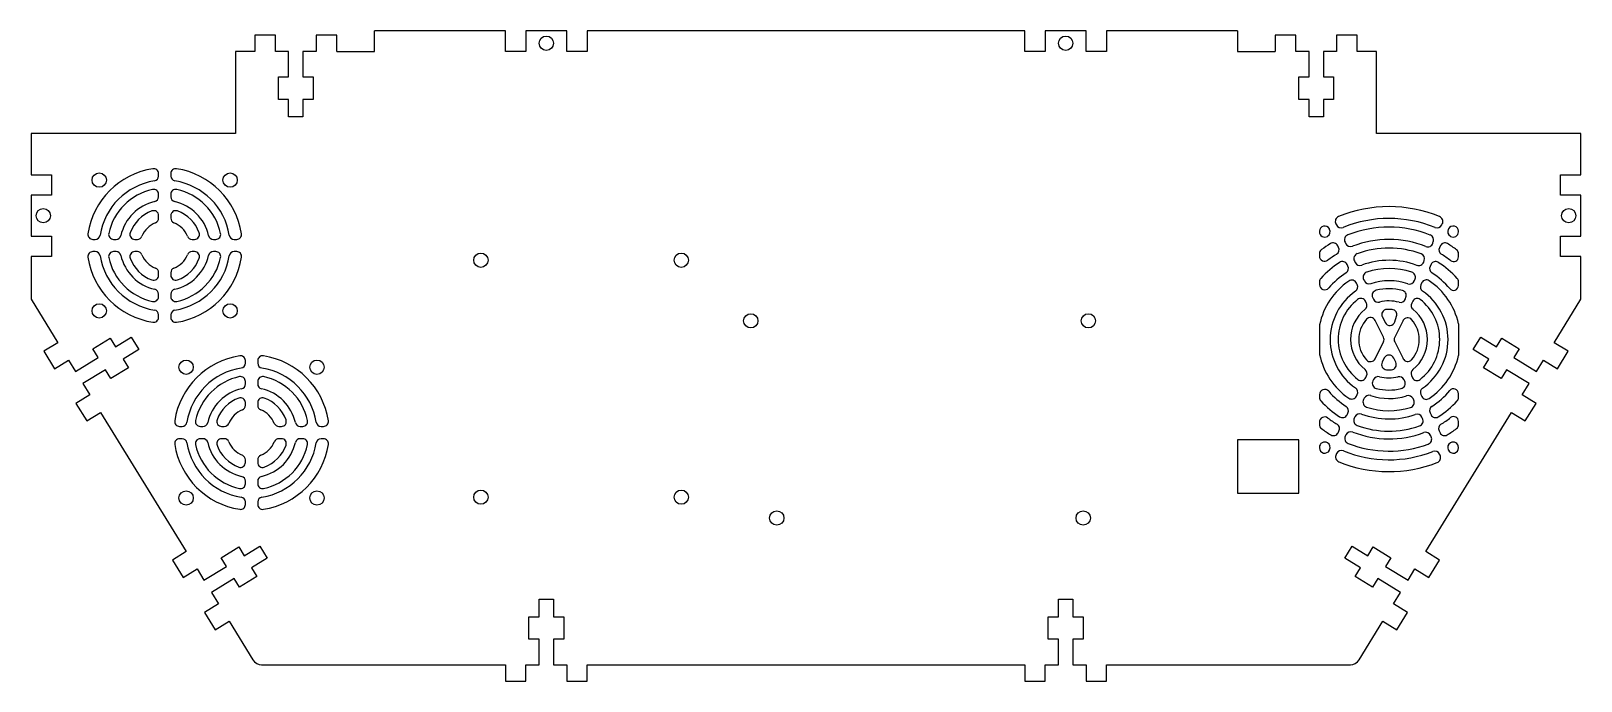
# Model space of a CAD drawing. Header units: millimetres. Extents: x -190 to 190, y -77 to 82.
import ezdxf

# ---------------------------------------------------------------- set-up
doc = ezdxf.new("R2010")
doc.units = ezdxf.units.MM

msp = doc.modelspace()

# ---------------------------------------------------------------- linework, layer by layer
at = {"color": 7, "linetype": 'Continuous', "lineweight": 25}
for p, q in [((-129.75, 81.1), (-134.75, 81.1)), ((-134.75, 81.1), (-134.75, 77.1)), ((-129.75, 77.1), (-129.75, 81.1)), ((-114.75, 81.1), (-119.75, 81.1)), ((-119.75, 81.1), (-119.75, 77.1)), ((-114.75, 77.1), (-114.75, 81.1)), ((-73.5, 82.1), (-105.5, 82.1)), ((-105.5, 77.1), (-105.5, 82.1)), ((-73.5, 77.1), (-73.5, 82.1)), ((-58.5, 82.1), (-68.5, 82.1)), ((-68.5, 82.1), (-68.5, 77.1)), ((-58.5, 77.1), (-58.5, 82.1)), ((53.5, 82.1), (-53.5, 82.1)), ((-53.5, 82.1), (-53.5, 77.1)), ((53.5, 77.1), (53.5, 82.1)), ((68.5, 82.1), (58.5, 82.1)), ((58.5, 82.1), (58.5, 77.1)), ((68.5, 77.1), (68.5, 82.1)), ((105.5, 82.1), (73.5, 82.1)), ((73.5, 82.1), (73.5, 77.1)), ((105.5, 82.1), (105.5, 77.1)), ((119.75, 81.1), (114.75, 81.1)), ((114.75, 81.1), (114.75, 77.1)), ((119.75, 77.1), (119.75, 81.1)), ((134.75, 81.1), (129.75, 81.1)), ((129.75, 81.1), (129.75, 77.1)), ((134.75, 77.1), (134.75, 81.1)), ((-134.75, 77.1), (-139.5, 77.1)), ((-139.5, 77.1), (-139.5, 57)), ((-126.5, 77.1), (-129.75, 77.1)), ((-126.5, 70.85), (-126.5, 77.1)), ((-119.75, 77.1), (-123, 77.1)), ((-123, 77.1), (-123, 70.85)), ((-114.75, 77.1), (-105.5, 77.1)), ((-68.5, 77.1), (-73.5, 77.1)), ((-53.5, 77.1), (-58.5, 77.1)), ((58.5, 77.1), (53.5, 77.1)), ((73.5, 77.1), (68.5, 77.1)), ((105.5, 77.1), (114.75, 77.1)), ((123, 77.1), (119.75, 77.1)), ((123, 70.85), (123, 77.1)), ((129.75, 77.1), (126.5, 77.1)), ((126.5, 77.1), (126.5, 70.85)), ((139.5, 77.1), (134.75, 77.1)), ((139.5, 57), (139.5, 77.1)), ((-129, 65.35), (-129, 70.85)), ((-129, 70.85), (-126.5, 70.85)), ((-123, 70.85), (-120.5, 70.85)), ((-120.5, 70.85), (-120.5, 65.35)), ((120.5, 65.35), (120.5, 70.85)), ((120.5, 70.85), (123, 70.85)), ((126.5, 70.85), (129, 70.85)), ((129, 70.85), (129, 65.35)), ((-126.5, 65.35), (-129, 65.35)), ((-126.5, 61.1), (-126.5, 65.35)), ((-120.5, 65.35), (-123, 65.35)), ((-123, 65.35), (-123, 61.1)), ((123, 65.35), (120.5, 65.35)), ((123, 61.1), (123, 65.35)), ((129, 65.35), (126.5, 65.35)), ((126.5, 65.35), (126.5, 61.1)), ((-123, 61.1), (-126.5, 61.1)), ((126.5, 61.1), (123, 61.1)), ((-139.5, 57), (-189.5, 57)), ((-189.5, 57), (-189.5, 46.89)), ((189.5, 57), (139.5, 57)), ((189.5, 46.89), (189.5, 57)), ((-189.5, 46.89), (-184.5, 46.89)), ((-184.5, 46.89), (-184.5, 41.89)), ((-158.31, 46.59), (-158.31, 47.2)), ((-155.31, 47.2), (-155.31, 46.59)), ((184.5, 41.89), (184.5, 46.89)), ((184.5, 46.89), (189.5, 46.89)), ((-184.5, 41.89), (-189.5, 41.89)), ((-189.5, 41.89), (-189.5, 31.89)), ((-158.31, 41.5), (-158.31, 42.12)), ((-155.31, 42.12), (-155.31, 41.5)), ((189.5, 41.89), (184.5, 41.89)), ((189.5, 31.89), (189.5, 41.89)), ((-158.31, 36.28), (-158.31, 36.92)), ((-155.31, 36.92), (-155.31, 36.28)), ((129.56, 34.91), (129.69, 34.64)), ((155.46, 34.66), (155.59, 34.94)), ((-189.5, 31.89), (-184.5, 31.89)), ((-184.5, 31.89), (-184.5, 26.89)), ((-174.4, 31.1), (-173.8, 31.1)), ((-169.32, 31.1), (-168.71, 31.1)), ((-164.13, 31.1), (-163.48, 31.1)), ((-150.13, 31.1), (-149.49, 31.1)), ((-144.91, 31.1), (-144.3, 31.1)), ((-139.82, 31.1), (-139.21, 31.1)), ((125.55, 33.07), (125.55, 32.94)), ((128.03, 33.54), (127.98, 33.64)), ((131.8, 30.41), (131.99, 30.03)), ((153.26, 30.15), (153.39, 30.56)), ((157.11, 33.64), (157.06, 33.54)), ((159.54, 32.94), (159.54, 33.07)), ((184.5, 26.89), (184.5, 31.89)), ((184.5, 31.89), (189.5, 31.89)), ((-184.5, 26.89), (-189.5, 26.89)), ((-189.5, 26.89), (-189.5, 16.44)), ((-173.8, 28.1), (-174.4, 28.1)), ((-168.71, 28.1), (-169.32, 28.1)), ((-163.48, 28.1), (-164.13, 28.1)), ((-149.49, 28.1), (-150.13, 28.1)), ((-144.3, 28.1), (-144.91, 28.1)), ((-139.21, 28.1), (-139.82, 28.1)), ((125.55, 27.56), (125.55, 27.02)), ((130.23, 29.14), (130.04, 29.53)), ((155.14, 29.58), (154.88, 29.05)), ((159.55, 26.85), (159.55, 27.59)), ((189.5, 26.89), (184.5, 26.89)), ((189.5, 16.44), (189.5, 26.89)), ((-158.31, 22.29), (-158.31, 22.93)), ((-155.31, 22.93), (-155.31, 22.29)), ((132.51, 24.56), (132.32, 24.94)), ((134.09, 25.82), (134.29, 25.43)), ((151.03, 25.54), (151.16, 25.94)), ((152.86, 24.99), (152.59, 24.46)), ((125.55, 20.69), (125.55, 20.04)), ((134.77, 20.03), (134.59, 20.4)), ((136.35, 21.28), (136.54, 20.91)), ((148.79, 21.03), (148.93, 21.43)), ((150.62, 20.51), (150.35, 19.98)), ((159.55, 19.82), (159.55, 20.72)), ((-189.5, 16.44), (-182.95, 5.8)), ((-158.31, 17.09), (-158.31, 17.71)), ((-155.31, 17.71), (-155.31, 17.09)), ((137.01, 15.55), (136.81, 15.94)), ((138.58, 16.81), (138.78, 16.42)), ((146.56, 16.55), (146.7, 16.95)), ((148.37, 15.99), (148.1, 15.45)), ((182.95, 5.8), (189.5, 16.44)), ((-158.31, 12.01), (-158.31, 12.62)), ((-155.31, 12.62), (-155.31, 12.01)), ((140.93, 12.1), (141.61, 10.73)), ((143.99, 10.92), (144.42, 12.27)), ((125.55, 9.92), (125.55, 3.21)), ((141.2, 7.14), (139.15, 11.25)), ((145.98, 11.2), (143.95, 7.14)), ((159.6, 2.93), (159.6, 10.2)), ((-182.95, 5.8), (-186.36, 3.7)), ((-174.4, 4.3), (-170.14, 6.92)), ((-173.09, 2.17), (-174.4, 4.3)), ((-170.14, 6.92), (-168.83, 4.79)), ((-168.83, 4.79), (-165, 7.15)), ((-163.17, 4.17), (-167, 1.81)), ((-165, 7.15), (-163.17, 4.17)), ((139.15, 1.88), (141.2, 5.99)), ((143.95, 5.99), (145.98, 1.92)), ((163.17, 4.17), (165, 7.15)), ((167, 1.81), (163.17, 4.17)), ((165, 7.15), (168.83, 4.79)), ((168.83, 4.79), (170.14, 6.92)), ((170.14, 6.92), (174.4, 4.3)), ((174.4, 4.3), (173.09, 2.17)), ((186.36, 3.7), (182.95, 5.8)), ((-186.36, 3.7), (-183.74, -0.56)), ((-183.74, -0.56), (-180.33, 1.54)), ((-180.33, 1.54), (-178.63, -1.23)), ((-178.63, -1.23), (-173.09, 2.17)), ((-167, 1.81), (-165.69, -0.32)), ((-137.07, 0.8), (-137.07, 1.41)), ((-134.07, 1.41), (-134.07, 0.8)), ((141.4, 2.07), (140.88, 1.03)), ((144.21, 1.01), (143.71, 2.05)), ((165.69, -0.32), (167, 1.81)), ((173.09, 2.17), (178.63, -1.23)), ((178.63, -1.23), (180.33, 1.54)), ((180.33, 1.54), (183.74, -0.56)), ((183.74, -0.56), (186.36, 3.7)), ((-171.26, -0.81), (-176.8, -4.21)), ((-169.95, -2.94), (-171.26, -0.81)), ((-165.69, -0.32), (-169.95, -2.94)), ((-137.07, -4.29), (-137.07, -3.68)), ((-134.07, -3.68), (-134.07, -4.29)), ((136.85, -2.73), (137.05, -2.34)), ((138.77, -3.2), (138.6, -3.54)), ((146.4, -3.59), (146.23, -3.25)), ((148.06, -2.25), (148.33, -2.78)), ((169.95, -2.94), (165.69, -0.32)), ((171.26, -0.81), (169.95, -2.94)), ((176.8, -4.21), (171.26, -0.81)), ((-175.1, -6.98), (-178.5, -9.08)), ((-176.8, -4.21), (-175.1, -6.98)), ((125.55, -6.91), (125.55, -7.56)), ((134.59, -7.27), (134.77, -6.9)), ((150.35, -6.85), (150.62, -7.38)), ((159.55, -7.59), (159.55, -6.69)), ((175.1, -6.98), (176.8, -4.21)), ((178.5, -9.08), (175.1, -6.98)), ((-178.5, -9.08), (-175.88, -13.34)), ((-175.88, -13.34), (-172.48, -11.24)), ((-172.48, -11.24), (-151.52, -45.31)), ((-137.07, -9.51), (-137.07, -8.87)), ((-134.07, -8.87), (-134.07, -9.51)), ((136.48, -7.78), (136.32, -8.11)), ((148.6, -8.23), (148.44, -7.89)), ((151.52, -45.31), (172.48, -11.24)), ((152.59, -11.34), (152.86, -11.87)), ((172.48, -11.24), (175.88, -13.34)), ((175.88, -13.34), (178.5, -9.08)), ((-153.17, -14.69), (-152.56, -14.69)), ((-148.08, -14.69), (-147.47, -14.69)), ((-142.89, -14.69), (-142.25, -14.69)), ((-128.9, -14.69), (-128.26, -14.69)), ((-123.68, -14.69), (-123.06, -14.69)), ((-118.59, -14.69), (-117.98, -14.69)), ((125.55, -13.66), (125.55, -14.2)), ((132.32, -11.82), (132.51, -11.43)), ((134.23, -12.31), (134.06, -12.65)), ((150.76, -12.77), (150.6, -12.43)), ((159.55, -14.23), (159.55, -13.49)), ((-152.56, -17.69), (-153.17, -17.69)), ((-147.47, -17.69), (-148.08, -17.69)), ((-142.25, -17.69), (-142.89, -17.69)), ((-128.26, -17.69), (-128.9, -17.69)), ((-123.06, -17.69), (-123.68, -17.69)), ((-117.98, -17.69), (-118.59, -17.69)), ((105.5, -18), (105.5, -31)), ((120.5, -18), (105.5, -18)), ((120.5, -31), (120.5, -18)), ((130.13, -16.22), (130.32, -15.84)), ((132.03, -16.71), (131.87, -17.04)), ((152.88, -17.2), (152.71, -16.86)), ((154.79, -15.74), (155.05, -16.27)), ((125.55, -19.81), (125.55, -19.94)), ((127.98, -20.51), (128.03, -20.42)), ((129.75, -21.29), (129.62, -21.54)), ((155.04, -21.74), (154.92, -21.49)), ((157.06, -20.42), (157.11, -20.51)), ((159.54, -19.94), (159.54, -19.81)), ((-137.07, -23.51), (-137.07, -22.86)), ((-134.07, -22.86), (-134.07, -23.51)), ((-137.07, -28.7), (-137.07, -28.09)), ((-134.07, -28.09), (-134.07, -28.7)), ((-137.07, -33.78), (-137.07, -33.17)), ((-134.07, -33.17), (-134.07, -33.78)), ((105.5, -31), (120.5, -31)), ((-151.52, -45.31), (-154.93, -47.41)), ((-142.97, -46.81), (-138.72, -44.19)), ((-138.72, -44.19), (-137.41, -46.32)), ((-137.41, -46.32), (-133.57, -43.96)), ((-133.57, -43.96), (-131.74, -46.94)), ((131.74, -46.94), (133.57, -43.96)), ((133.57, -43.96), (137.41, -46.32)), ((137.41, -46.32), (138.72, -44.19)), ((138.72, -44.19), (142.97, -46.81)), ((154.93, -47.41), (151.52, -45.31)), ((-154.93, -47.41), (-152.31, -51.67)), ((-147.2, -52.34), (-141.67, -48.94)), ((-141.67, -48.94), (-142.97, -46.81)), ((-131.74, -46.94), (-135.57, -49.3)), ((135.57, -49.3), (131.74, -46.94)), ((142.97, -46.81), (141.67, -48.94)), ((141.67, -48.94), (147.2, -52.34)), ((152.31, -51.67), (154.93, -47.41)), ((-152.31, -51.67), (-148.9, -49.57)), ((-148.9, -49.57), (-147.2, -52.34)), ((-139.83, -51.92), (-145.37, -55.32)), ((-138.52, -54.05), (-139.83, -51.92)), ((-134.26, -51.43), (-138.52, -54.05)), ((-135.57, -49.3), (-134.26, -51.43)), ((134.26, -51.43), (135.57, -49.3)), ((138.52, -54.05), (134.26, -51.43)), ((139.83, -51.92), (138.52, -54.05)), ((145.37, -55.32), (139.83, -51.92)), ((147.2, -52.34), (148.9, -49.57)), ((148.9, -49.57), (152.31, -51.67)), ((-145.37, -55.32), (-143.67, -58.09)), ((143.67, -58.09), (145.37, -55.32)), ((-143.67, -58.09), (-147.07, -60.19)), ((-147.07, -60.19), (-144.45, -64.45)), ((-65.25, -61.25), (-65.25, -57)), ((-65.25, -57), (-61.75, -57)), ((-61.75, -57), (-61.75, -61.25)), ((61.75, -61.25), (61.75, -57)), ((61.75, -57), (65.25, -57)), ((65.25, -57), (65.25, -61.25)), ((147.07, -60.19), (143.67, -58.09)), ((144.45, -64.45), (147.07, -60.19)), ((-144.45, -64.45), (-141.05, -62.35)), ((-141.05, -62.35), (-135.23, -71.81)), ((-67.75, -66.75), (-67.75, -61.25)), ((-67.75, -61.25), (-65.25, -61.25)), ((-61.75, -61.25), (-59.25, -61.25)), ((-59.25, -61.25), (-59.25, -66.75)), ((59.25, -66.75), (59.25, -61.25)), ((59.25, -61.25), (61.75, -61.25)), ((65.25, -61.25), (67.75, -61.25)), ((67.75, -61.25), (67.75, -66.75)), ((135.23, -71.81), (141.05, -62.35)), ((141.05, -62.35), (144.45, -64.45)), ((-65.25, -66.75), (-67.75, -66.75)), ((-65.25, -73), (-65.25, -66.75)), ((-59.25, -66.75), (-61.75, -66.75)), ((-61.75, -66.75), (-61.75, -73)), ((61.75, -66.75), (59.25, -66.75)), ((61.75, -73), (61.75, -66.75)), ((67.75, -66.75), (65.25, -66.75)), ((65.25, -66.75), (65.25, -73)), ((-133.1, -73), (-73.5, -73)), ((-73.5, -73), (-73.5, -77)), ((-68.5, -77), (-68.5, -73)), ((-68.5, -73), (-65.25, -73)), ((-61.75, -73), (-58.5, -73)), ((-58.5, -73), (-58.5, -77)), ((-53.5, -77), (-53.5, -73)), ((-53.5, -73), (53.5, -73)), ((53.5, -73), (53.5, -77)), ((58.5, -77), (58.5, -73)), ((58.5, -73), (61.75, -73)), ((65.25, -73), (68.5, -73)), ((68.5, -73), (68.5, -77)), ((73.5, -77), (73.5, -73)), ((73.5, -73), (133.1, -73)), ((-73.5, -77), (-68.5, -77)), ((-58.5, -77), (-53.5, -77)), ((53.5, -77), (58.5, -77)), ((68.5, -77), (73.5, -77))]:
    msp.add_line(p, q, dxfattribs=at)
for centre in [(-63.5, 79.1), (63.5, 79.1), (-172.81, 45.6), (-140.81, 45.6), (-186.5, 36.89), (186.5, 36.89), (-79.5, 26), (-30.5, 26), (-172.81, 13.6), (-140.81, 13.6), (-13.5, 11.16), (69.05, 11.16), (-151.57, -0.19), (-119.57, -0.19), (-79.5, -32), (-30.5, -32), (-151.57, -32.19), (-119.57, -32.19), (-7.15, -37.1), (67.78, -37.1)]:
    msp.add_circle(centre, 1.75, dxfattribs=at)
for centre, radius, start, end in [((-156.81, 29.6), 19, 98.7246, 171.2754), ((-159.51, 47.2), 1.2, 0, 98.7246), ((-159.51, 46.59), 1.2, 279.0315, 0), ((-154.11, 47.2), 1.2, 81.2754, 180), ((-154.11, 46.59), 1.2, 180, 260.9685), ((-156.81, 29.6), 19, 8.7246, 81.2754), ((-156.81, 29.6), 16, 99.0315, 170.9685), ((-156.81, 29.6), 14, 102.1773, 167.8227), ((-159.51, 42.12), 1.2, 0, 102.1773), ((-154.11, 42.12), 1.2, 77.8227, 180), ((-156.81, 29.6), 16, 9.0315, 80.9685), ((-156.81, 29.6), 14, 12.1773, 77.8227), ((-156.81, 29.6), 11, 102.7861, 167.2139), ((-156.81, 29.6), 9, 110.2522, 159.7478), ((-159.51, 36.92), 1.2, 360, 110.2522), ((-159.51, 41.5), 1.2, 282.7861, 360), ((-154.11, 41.5), 1.2, 180, 257.2139), ((-154.11, 36.92), 1.2, 69.7478, 180), ((-156.81, 29.6), 11, 12.7861, 77.2139), ((-156.81, 29.6), 9, 20.2522, 69.7478), ((142.55, 6.56), 32.54, 67.6787, 112.2569), ((-156.81, 29.6), 6, 112.0243, 157.9757), ((-159.51, 36.28), 1.2, 292.0243, 0), ((-154.11, 36.28), 1.2, 180, 247.9757), ((-156.81, 29.6), 6, 22.0243, 67.9757), ((126.83, 33.07), 1.29, 26.504, 180), ((130.71, 35.49), 1.29, 112.2569, 206.504), ((130.84, 35.21), 1.29, 206.504, 292.2174), ((142.55, 6.56), 29.66, 67.6968, 112.2174), ((154.29, 35.19), 1.29, 247.6968, 335.5753), ((154.42, 35.47), 1.29, 335.5753, 67.6787), ((158.26, 33.07), 1.29, 360, 153.496), ((-174.4, 32.3), 1.2, 171.2754, 270), ((-173.8, 32.3), 1.2, 270, 350.9685), ((-169.32, 32.3), 1.2, 167.8227, 270), ((-168.71, 32.3), 1.2, 270, 347.2139), ((-164.13, 32.3), 1.2, 159.7478, 270), ((-163.48, 32.3), 1.2, 270, 337.9757), ((-150.13, 32.3), 1.2, 202.0243, 270), ((-149.49, 32.3), 1.2, 270, 20.2522), ((-144.91, 32.3), 1.2, 192.7861, 270), ((-144.3, 32.3), 1.2, 270, 12.1773), ((-139.82, 32.3), 1.2, 189.0315, 270), ((-139.21, 32.3), 1.2, 270, 8.7246), ((126.83, 32.94), 1.29, 180, 300.783), ((142.55, 6.56), 29.41, 120.6756, 120.783), ((126.88, 32.97), 1.29, 300.6756, 26.504), ((132.95, 30.98), 1.29, 111.5408, 206.504), ((142.55, 6.68), 27.41, 68.3713, 111.5408), ((142.55, 6.68), 24.41, 68.3237, 111.4579), ((152.18, 30.97), 1.29, 341.2251, 68.3713), ((158.21, 32.97), 1.29, 153.496, 239.3244), ((142.55, 6.56), 29.41, 59.217, 59.3244), ((158.26, 32.94), 1.29, 239.217, 0), ((-174.4, 26.9), 1.2, 90, 188.7246), ((-156.81, 29.6), 19, 188.7246, 261.2754), ((-173.8, 26.9), 1.2, 9.0315, 90), ((-156.81, 29.6), 16, 189.0315, 260.9685), ((-169.32, 26.9), 1.2, 90, 192.1773), ((-156.81, 29.6), 14, 192.1773, 257.8227), ((-168.71, 26.9), 1.2, 12.7861, 90), ((-156.81, 29.6), 11, 192.7861, 257.2139), ((-164.13, 26.9), 1.2, 90, 200.2522), ((-163.48, 26.9), 1.2, 22.0243, 90), ((-156.81, 29.6), 6, 202.0243, 247.9757), ((-156.81, 29.6), 6, 292.0243, 337.9757), ((-156.81, 29.6), 11, 282.7861, 347.2139), ((-156.81, 29.6), 16, 279.0315, 350.9685), ((-156.81, 29.6), 19, 278.7246, 351.2754), ((-156.81, 29.6), 14, 282.1773, 347.8227), ((-150.13, 26.9), 1.2, 90, 157.9757), ((-149.49, 26.9), 1.2, 339.7478, 90), ((-144.91, 26.9), 1.2, 90, 167.2139), ((-144.3, 26.9), 1.2, 347.8227, 90), ((-139.82, 26.9), 1.2, 90, 170.9685), ((-139.21, 26.9), 1.2, 351.2754, 90), ((126.83, 27.56), 1.29, 126.9655, 180), ((126.83, 27.02), 1.29, 180, 307.6871), ((142.55, 6.68), 27.41, 121.5232, 126.9655), ((142.55, 6.68), 24.41, 121.607, 127.6871), ((128.88, 28.95), 1.29, 26.504, 121.5232), ((129.08, 28.57), 1.29, 301.607, 26.504), ((133.14, 30.6), 1.29, 206.504, 291.4579), ((135.24, 26.39), 1.29, 110.2188, 206.504), ((142.55, 6.56), 22.41, 69.4997, 110.2188), ((149.95, 26.35), 1.29, 341.3022, 69.4997), ((152.04, 30.56), 1.29, 248.3237, 341.2251), ((155.96, 28.51), 1.21, 153.496, 238.4365), ((156.22, 29.04), 1.21, 58.5506, 153.496), ((142.55, 6.68), 24.41, 51.9327, 58.4365), ((142.55, 6.68), 27.41, 52.9355, 58.5506), ((158.34, 26.85), 1.21, 231.9327, 360), ((158.34, 27.59), 1.21, 360, 52.9355), ((-156.81, 29.6), 9, 200.2522, 249.7478), ((-159.51, 22.93), 1.2, 0, 67.9757), ((-154.11, 22.93), 1.2, 112.0243, 180), ((-156.81, 29.6), 9, 290.2522, 339.7478), ((142.55, 6.56), 22.41, 122.5718, 138.0422), ((142.55, 6.56), 19.41, 122.6978, 139.3773), ((131.17, 24.37), 1.29, 26.504, 122.5718), ((131.36, 23.98), 1.29, 302.6978, 26.504), ((135.44, 26), 1.29, 206.504, 290.0883), ((142.55, 6.56), 19.41, 69.4625, 110.0883), ((137.5, 21.86), 1.29, 108.4374, 206.504), ((142.6, 6.56), 17.41, 71.5058, 108.4374), ((147.72, 21.85), 1.29, 340.9315, 71.5058), ((149.81, 25.95), 1.29, 249.4625, 341.3022), ((153.67, 23.93), 1.21, 153.496, 237.352), ((153.93, 24.46), 1.21, 57.5235, 153.496), ((142.55, 6.56), 19.41, 39.9951, 57.352), ((142.55, 6.56), 22.41, 41.8582, 57.5235), ((-159.51, 22.29), 1.2, 249.7478, 0), ((-154.11, 22.29), 1.2, 180, 290.2522), ((126.83, 20.69), 1.29, 138.0422, 180), ((126.83, 20.04), 1.29, 180, 319.3773), ((142.6, 6.56), 17.41, 124.6495, 167.989), ((133.44, 19.83), 1.29, 26.504, 124.6495), ((133.62, 19.45), 1.29, 304.8281, 26.504), ((137.69, 21.48), 1.29, 206.504, 288.1781), ((142.59, 6.56), 14.41, 71.478, 108.1781), ((142.55, 6.62), 12.41, 74.7374, 104.641), ((147.58, 21.45), 1.29, 251.478, 340.9315), ((151.43, 19.44), 1.21, 153.496, 235.5203), ((151.7, 19.97), 1.21, 55.8491, 153.496), ((142.6, 6.56), 17.41, 12.9566, 55.8491), ((158.34, 19.82), 1.21, 219.9951, 360), ((158.34, 20.72), 1.21, 360, 41.8582), ((-159.51, 17.09), 1.2, 257.8227, 0), ((-159.51, 17.71), 1.2, 0, 77.2139), ((-154.11, 17.71), 1.2, 102.7861, 180), ((-154.11, 17.09), 1.2, 180, 282.1773), ((142.59, 6.56), 14.41, 124.8281, 235.1723), ((142.55, 6.62), 12.41, 128.2146, 232.0518), ((135.66, 15.36), 1.29, 26.504, 128.2146), ((135.86, 14.97), 1.29, 308.6901, 26.504), ((139.73, 17.39), 1.29, 104.641, 206.504), ((139.93, 17), 1.29, 206.504, 284.1591), ((142.55, 6.62), 9.41, 74.8587, 104.1591), ((145.34, 16.95), 1.29, 254.8587, 341.7058), ((145.48, 17.36), 1.29, 341.7058, 74.7374), ((149.18, 14.92), 1.21, 153.496, 231.3622), ((149.45, 15.45), 1.21, 52.0095, 153.496), ((142.55, 6.62), 12.41, 307.7262, 52.0095), ((142.59, 6.56), 14.41, 304.4797, 55.5203), ((-159.51, 12.01), 1.2, 261.2754, 0), ((-159.51, 12.62), 1.2, 0, 80.9685), ((-154.11, 12.62), 1.2, 99.0315, 180), ((-154.11, 12.01), 1.2, 180, 278.7246), ((142.55, 6.62), 9.41, 128.6901, 231.5875), ((142.55, 6.56), 7.41, 137.8761, 222.1239), ((138, 10.67), 1.29, 26.504, 137.8761), ((142.08, 12.67), 1.29, 94.3298, 206.504), ((142.55, 6.56), 7.41, 83.9738, 94.3298), ((143.19, 12.66), 1.29, 342.5964, 83.9738), ((147.13, 10.63), 1.29, 41.5776, 153.496), ((142.55, 6.56), 7.41, 318.4224, 41.5776), ((142.55, 6.62), 9.41, 308.3582, 51.3622), ((126.83, 9.92), 1.29, 167.989, 180), ((142.77, 11.31), 1.29, 206.504, 342.5964), ((158.39, 10.2), 1.21, 0, 12.9566), ((140.05, 6.56), 1.29, 333.496, 26.504), ((145.1, 6.56), 1.29, 153.496, 206.504), ((-135.57, -16.19), 19, 98.7246, 171.2754), ((-138.27, 1.41), 1.2, 0, 98.7246), ((-138.27, 0.8), 1.2, 279.0315, 360), ((-132.87, 1.41), 1.2, 81.2754, 180), ((-132.87, 0.8), 1.2, 180, 260.9685), ((-135.57, -16.19), 19, 8.7246, 81.2754), ((126.83, 3.21), 1.29, 180, 192.011), ((142.6, 6.56), 17.41, 192.011, 235.351), ((138, 2.45), 1.29, 222.1239, 333.496), ((142.03, 0.46), 1.29, 153.496, 265.1593), ((142.55, 1.5), 1.29, 25.4589, 153.496), ((143.04, 0.45), 1.29, 274.6638, 25.4589), ((147.13, 2.5), 1.29, 206.504, 318.4224), ((142.6, 6.56), 17.41, 304.1509, 347.0434), ((158.39, 2.93), 1.21, 347.0434, 360), ((-135.57, -16.19), 16, 99.0315, 170.9685), ((-135.57, -16.19), 14, 102.1773, 167.8227), ((-138.27, -3.68), 1.2, 360, 102.1773), ((-132.87, -3.68), 1.2, 77.8227, 180), ((-135.57, -16.19), 16, 9.0315, 80.9685), ((-135.57, -16.19), 14, 12.1773, 77.8227), ((135.7, -2.16), 1.29, 232.0518, 333.496), ((135.9, -1.76), 1.29, 333.496, 51.5875), ((139.77, -4.13), 1.31, 153.496, 255.5238), ((139.94, -3.79), 1.31, 75.9523, 153.496), ((142.55, 6.62), 9.41, 255.9523, 283.4808), ((142.55, 6.56), 7.41, 265.1593, 274.6638), ((145.05, -3.81), 1.31, 25.4589, 103.4808), ((145.21, -4.16), 1.31, 283.8924, 25.4589), ((149.14, -1.71), 1.21, 128.3582, 206.504), ((149.4, -2.25), 1.21, 206.504, 307.7262), ((-135.57, -16.19), 11, 102.7861, 167.2139), ((-138.27, -4.29), 1.2, 282.7861, 0), ((-132.87, -4.29), 1.2, 180, 257.2139), ((-135.57, -16.19), 11, 12.7861, 77.2139), ((126.83, -6.91), 1.29, 40.6218, 180), ((126.83, -7.56), 1.29, 180, 221.9577), ((142.55, 6.56), 19.41, 220.6218, 237.3025), ((133.44, -6.7), 1.29, 235.351, 333.496), ((133.62, -6.32), 1.29, 333.496, 55.1723), ((137.66, -8.37), 1.31, 71.7168, 153.496), ((142.59, 6.56), 14.41, 251.7168, 287.2639), ((142.55, 6.62), 12.41, 255.5238, 283.8924), ((147.26, -8.45), 1.31, 25.4589, 107.2639), ((151.43, -6.31), 1.21, 124.4797, 206.504), ((151.7, -6.85), 1.21, 206.504, 304.1509), ((142.55, 6.56), 19.41, 302.648, 320.0049), ((158.34, -6.69), 1.21, 0, 140.0049), ((-135.57, -16.19), 9, 110.2522, 159.7478), ((-135.57, -16.19), 6, 112.0243, 157.9757), ((-138.27, -8.87), 1.2, 0, 110.2522), ((-138.27, -9.51), 1.2, 292.0243, 0), ((-132.87, -8.87), 1.2, 69.7478, 180), ((-132.87, -9.51), 1.2, 180, 247.9757), ((-135.57, -16.19), 6, 22.0243, 67.9757), ((-135.57, -16.19), 9, 20.2522, 69.7478), ((142.55, 6.56), 22.41, 221.9577, 237.4285), ((131.36, -10.86), 1.29, 333.496, 57.3025), ((137.49, -8.7), 1.31, 153.496, 251.4865), ((142.6, 6.56), 17.41, 251.4865, 287.4125), ((147.42, -8.8), 1.31, 287.4125, 25.4589), ((153.67, -10.8), 1.21, 122.648, 206.504), ((142.55, 6.56), 22.41, 302.4765, 318.1418), ((158.34, -7.59), 1.21, 318.1418, 0), ((-153.17, -13.49), 1.2, 171.2754, 270), ((-152.56, -13.49), 1.2, 270, 350.9685), ((-148.08, -13.49), 1.2, 167.8227, 270), ((-147.47, -13.49), 1.2, 270, 347.2139), ((-142.89, -13.49), 1.2, 159.7478, 270), ((-142.25, -13.49), 1.2, 270, 337.9757), ((-128.9, -13.49), 1.2, 202.0243, 270), ((-128.26, -13.49), 1.2, 270, 20.2522), ((-123.68, -13.49), 1.2, 192.7861, 270), ((-123.06, -13.49), 1.2, 270, 12.1773), ((-118.59, -13.49), 1.2, 189.0315, 270), ((-117.98, -13.49), 1.2, 270, 8.7246), ((126.83, -13.66), 1.29, 52.3124, 180), ((126.83, -14.2), 1.29, 180, 233.0343), ((142.55, 6.68), 24.41, 232.3124, 238.6285), ((129.17, -15.26), 1.29, 333.496, 58.6285), ((131.17, -11.24), 1.29, 237.4285, 333.496), ((135.23, -13.23), 1.31, 153.496, 249.7212), ((135.4, -12.89), 1.31, 69.8347, 153.496), ((142.55, 6.56), 22.41, 249.7212, 289.4701), ((142.55, 6.56), 19.41, 249.8347, 289.361), ((149.42, -12.99), 1.31, 25.4589, 109.361), ((149.58, -13.33), 1.31, 289.4701, 25.4589), ((153.93, -11.33), 1.21, 206.504, 302.4765), ((155.87, -15.2), 1.21, 121.3276, 206.504), ((142.55, 6.68), 24.41, 301.3276, 308.0673), ((158.34, -13.49), 1.21, 0, 128.0673), ((158.34, -14.23), 1.21, 307.0645, 0), ((-153.17, -18.89), 1.2, 90, 188.7246), ((-152.56, -18.89), 1.2, 9.0315, 90), ((-135.57, -16.19), 16, 189.0315, 260.9685), ((-148.08, -18.89), 1.2, 90, 192.1773), ((-147.47, -18.89), 1.2, 12.7861, 90), ((-135.57, -16.19), 11, 192.7861, 257.2139), ((-142.89, -18.89), 1.2, 90, 200.2522), ((-142.25, -18.89), 1.2, 22.0243, 90), ((-135.57, -16.19), 6, 202.0243, 247.9757), ((-135.57, -16.19), 6, 292.0243, 337.9757), ((-135.57, -16.19), 11, 282.7861, 347.2139), ((-135.57, -16.19), 16, 279.0315, 350.9685), ((-128.9, -18.89), 1.2, 90, 157.9757), ((-128.26, -18.89), 1.2, 339.7478, 90), ((-123.68, -18.89), 1.2, 90, 167.2139), ((-123.06, -18.89), 1.2, 347.8227, 90), ((-118.59, -18.89), 1.2, 90, 170.9685), ((-117.98, -18.89), 1.2, 351.2754, 90), ((126.83, -19.81), 1.29, 59.217, 180), ((142.55, 6.68), 27.41, 233.0343, 238.7085), ((142.55, 6.56), 29.41, 239.217, 239.3244), ((126.88, -19.84), 1.29, 333.496, 59.3244), ((128.97, -15.65), 1.29, 238.7085, 333.496), ((133.04, -17.63), 1.31, 153.496, 248.6412), ((133.21, -17.29), 1.31, 68.7166, 153.496), ((142.55, 6.68), 27.41, 248.6412, 290.5087), ((142.55, 6.68), 24.41, 248.7166, 290.4362), ((151.53, -17.43), 1.31, 25.4589, 110.4362), ((151.69, -17.77), 1.31, 290.5087, 25.4589), ((156.13, -15.73), 1.21, 206.504, 301.2188), ((142.55, 6.68), 27.41, 301.2188, 307.0645), ((158.21, -19.84), 1.29, 120.6756, 206.504), ((142.55, 6.56), 29.41, 300.6756, 300.783), ((158.26, -19.81), 1.29, 360, 120.783), ((-135.57, -16.19), 19, 188.7246, 261.2754), ((-135.57, -16.19), 14, 192.1773, 257.8227), ((-135.57, -16.19), 9, 200.2522, 249.7478), ((-138.27, -22.86), 1.2, 0, 67.9757), ((-132.87, -22.86), 1.2, 112.0243, 180), ((-135.57, -16.19), 19, 278.7246, 351.2754), ((-135.57, -16.19), 14, 282.1773, 347.8227), ((-135.57, -16.19), 9, 290.2522, 339.7478), ((126.83, -19.94), 1.29, 180, 333.496), ((130.8, -22.13), 1.31, 153.496, 247.7261), ((130.92, -21.88), 1.31, 67.767, 153.496), ((142.55, 6.56), 29.41, 247.767, 291.3498), ((153.73, -22.05), 1.31, 25.4589, 111.3498), ((153.85, -22.31), 1.31, 291.3891, 25.4589), ((158.26, -19.94), 1.29, 206.504, 0), ((-138.27, -23.51), 1.2, 249.7478, 360), ((-132.87, -23.51), 1.2, 180, 290.2522), ((142.55, 6.56), 32.31, 247.7261, 291.3891), ((-138.27, -28.7), 1.2, 257.8227, 0), ((-138.27, -28.09), 1.2, 0, 77.2139), ((-132.87, -28.09), 1.2, 102.7861, 180), ((-132.87, -28.7), 1.2, 180, 282.1773), ((-138.27, -33.78), 1.2, 261.2754, 0), ((-138.27, -33.17), 1.2, 0, 80.9685), ((-132.87, -33.17), 1.2, 99.0315, 180), ((-132.87, -33.78), 1.2, 180, 278.7246), ((-133.1, -70.5), 2.5, 211.5881, 270), ((133.1, -70.5), 2.5, 270, 328.4119)]:
    msp.add_arc(centre, radius, start, end, dxfattribs=at)

doc.saveas('drawing.dxf')
